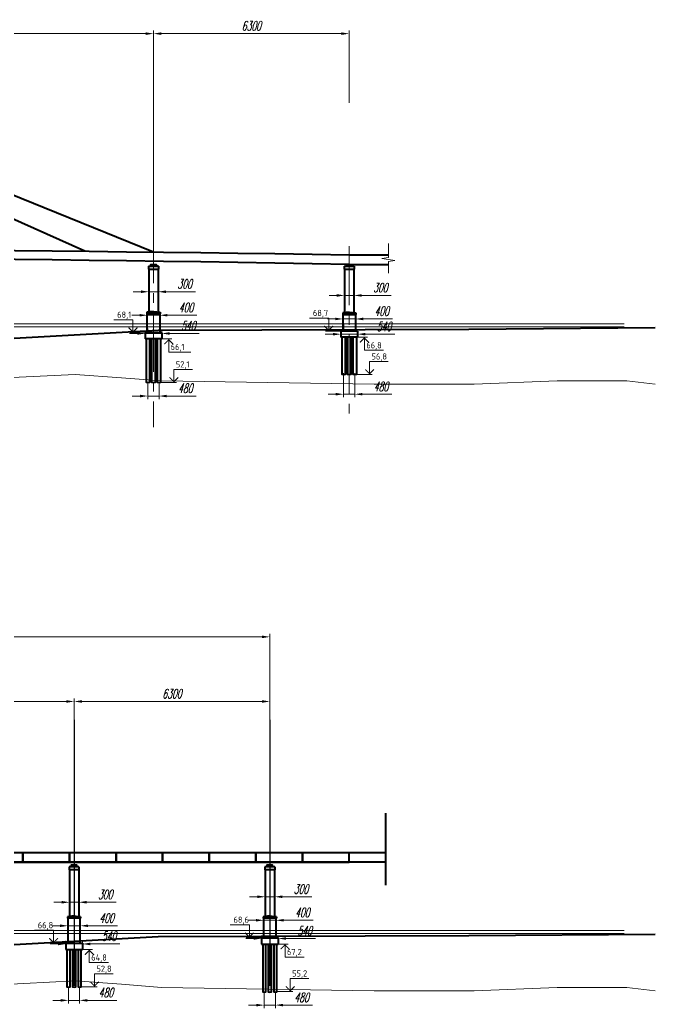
# Model space of a CAD drawing. Header units: millimetres. Extents: x 82 to 1107, y 39 to 638.
# Drawn here: x 759.4 to 964, y 60.3 to 378.7 of the extents above; entities that cross this region are included whole.
import ezdxf

# ---------------------------------------------------------------- set-up
doc = ezdxf.new("R2010")
doc.units = ezdxf.units.MM
doc.linetypes.add('CENTER2', pattern=[28.575, 19.05, -3.175, 3.175, -3.175])
for name, color, linetype, lineweight in [('2', 7, 'Continuous', 15), ('axis', 40, 'CENTER2', 20), ('dim', 4, 'Continuous', 25), ('elevation', 250, 'Continuous', 40)]:
    doc.layers.add(name, color=color, linetype=linetype, lineweight=lineweight)
doc.layers.add('const', color=251, linetype='Continuous', lineweight=0, plot=False)
doc.layers.add('water level', color=7, linetype='Continuous', lineweight=9, true_color=0x2099df)
doc.styles.add('GOST-2.304_Type-B', font='')
doc.styles.add('text-razm', font='simplex.shx', dxfattribs={"width": 0.6, "oblique": 15})
doc.styles.get('GOST-2.304_Type-B').set_extended_font_data('GOST Common')
doc.dimstyles.new('razm-001', dxfattribs={"dimtxt": 3, "dimasz": 2.5, "dimexe": 1, "dimexo": 0, "dimgap": 1, "dimtad": 1, "dimdec": 0, "dimlfac": 100, "dimzin": 1, "dimtxsty": 'text-razm', "dimcen": 2.5, "dimclrd": 256, "dimclre": 256, "dimclrt": 7, "dimaunit": 1, "dimadec": 0, "dimazin": 2, "dimtfac": 1, "dimtdec": 0, "dimtmove": 0, "dimatfit": 3, "dimfxl": 1, "dimlwd": 20, "dimlwe": 20, "dimarcsym": 0})

# ---------------------------------------------------------------- blocks, each defined once
blk = doc.blocks.new('*D85')
at = {"layer": 'Defpoints', "color": 0, "transparency": 16777216}
for p in [(776.94, 159.11), (776.94, 134.37), (839.94, 134.37)]:
    blk.add_point(p, dxfattribs=at)
at = {"layer": 'dim', "lineweight": 20, "transparency": 16777216}
for p, q in [((776.94, 134.37), (776.94, 160.11)), ((839.94, 134.37), (839.94, 160.11)), ((837.44, 159.11), (779.44, 159.11))]:
    blk.add_line(p, q, dxfattribs=at)
at = {"layer": 'dim', "transparency": 16777216}
for points in [[(779.44, 159.53), (779.44, 158.69), (776.94, 159.11)], [(837.44, 159.53), (837.44, 158.69), (839.94, 159.11)]]:
    blk.add_solid(points, dxfattribs=at)
at = {"layer": 'dim', "color": 7, "transparency": 16777216, "insert": (808.44, 161.61), "char_height": 3, "attachment_point": 5, "style": 'text-razm'}
blk.add_mtext('6300', dxfattribs=at)
blk = doc.blocks.new('*D86')
at = {"layer": 'Defpoints', "color": 0, "transparency": 16777216}
for p in [(776.94, 159.11), (713.94, 117.95), (776.94, 120.27)]:
    blk.add_point(p, dxfattribs=at)
at = {"layer": 'dim', "lineweight": 20, "transparency": 16777216}
for p, q in [((713.94, 117.95), (713.94, 160.11)), ((776.94, 120.27), (776.94, 160.11)), ((716.44, 159.11), (774.44, 159.11))]:
    blk.add_line(p, q, dxfattribs=at)
at = {"layer": 'dim', "transparency": 16777216}
for points in [[(716.44, 159.53), (716.44, 158.69), (713.94, 159.11)], [(774.44, 159.53), (774.44, 158.69), (776.94, 159.11)]]:
    blk.add_solid(points, dxfattribs=at)
at = {"layer": 'dim', "color": 7, "transparency": 16777216, "insert": (745.44, 161.61), "char_height": 3, "attachment_point": 5, "style": 'text-razm'}
blk.add_mtext('6300', dxfattribs=at)
blk = doc.blocks.new('*D99')
at = {"layer": 'Defpoints', "color": 0, "transparency": 16777216}
for p in [(839.94, 179.92), (126.03, 110.38), (839.94, 110.38)]:
    blk.add_point(p, dxfattribs=at)
at = {"layer": 'dim', "lineweight": 20, "transparency": 16777216}
for p, q in [((126.03, 110.38), (126.03, 180.92)), ((128.53, 179.92), (837.44, 179.92)), ((839.94, 110.38), (839.94, 180.92))]:
    blk.add_line(p, q, dxfattribs=at)
at = {"layer": 'dim', "transparency": 16777216}
for points in [[(128.53, 180.34), (128.53, 179.51), (126.03, 179.92)], [(837.44, 180.34), (837.44, 179.51), (839.94, 179.92)]]:
    blk.add_solid(points, dxfattribs=at)
at = {"layer": 'dim', "color": 7, "transparency": 16777216, "insert": (482.98, 182.42), "char_height": 3, "attachment_point": 5, "style": 'text-razm'}
blk.add_mtext('71390', dxfattribs=at)
blk = doc.blocks.new('*D108')
at = {"layer": 'Defpoints', "color": 0, "transparency": 16777216}
for p in [(775.44, 93.87), (778.44, 94.44), (778.44, 93.87)]:
    blk.add_point(p, dxfattribs=at)
at = {"layer": 'dim', "lineweight": 20, "transparency": 16777216}
for p, q in [((772.94, 94.44), (770.44, 94.44)), ((775.44, 93.87), (775.44, 95.44)), ((775.44, 94.44), (778.44, 94.44)), ((778.44, 93.87), (778.44, 95.44)), ((780.94, 94.44), (790.48, 94.44))]:
    blk.add_line(p, q, dxfattribs=at)
at = {"layer": 'dim', "transparency": 16777216}
for points in [[(772.94, 94.85), (772.94, 94.02), (775.44, 94.44)], [(780.94, 94.85), (780.94, 94.02), (778.44, 94.44)]]:
    blk.add_solid(points, dxfattribs=at)
at = {"layer": 'dim', "color": 7, "transparency": 16777216, "insert": (786.96, 96.94), "char_height": 3, "attachment_point": 5, "style": 'text-razm'}
blk.add_mtext('300', dxfattribs=at)
blk = doc.blocks.new('*D109')
at = {"layer": 'Defpoints', "color": 0, "transparency": 16777216}
for p in [(774.94, 87.08), (778.94, 86.94), (778.94, 86.86)]:
    blk.add_point(p, dxfattribs=at)
at = {"layer": 'dim', "lineweight": 20, "transparency": 16777216}
for p, q in [((772.44, 86.86), (769.94, 86.86)), ((774.94, 87.08), (774.94, 85.86)), ((774.94, 86.86), (778.94, 86.86)), ((778.94, 86.94), (778.94, 85.86)), ((781.44, 86.86), (790.86, 86.86))]:
    blk.add_line(p, q, dxfattribs=at)
at = {"layer": 'dim', "transparency": 16777216}
for points in [[(772.44, 87.28), (772.44, 86.45), (774.94, 86.86)], [(781.44, 87.28), (781.44, 86.45), (778.94, 86.86)]]:
    blk.add_solid(points, dxfattribs=at)
at = {"layer": 'dim', "color": 7, "transparency": 16777216, "insert": (787.4, 89.36), "char_height": 3, "attachment_point": 5, "style": 'text-razm'}
blk.add_mtext('400', dxfattribs=at)
blk = doc.blocks.new('*D110')
at = {"layer": 'Defpoints', "color": 0, "transparency": 16777216}
for p in [(779.64, 81), (779.64, 80.22), (774.24, 79.22)]:
    blk.add_point(p, dxfattribs=at)
at = {"layer": 'dim', "lineweight": 20, "transparency": 16777216}
for p, q in [((771.74, 81), (769.24, 81)), ((774.24, 79.22), (774.24, 82)), ((774.24, 81), (779.64, 81)), ((779.64, 80.22), (779.64, 82)), ((782.14, 81), (791.68, 81))]:
    blk.add_line(p, q, dxfattribs=at)
at = {"layer": 'dim', "transparency": 16777216}
for points in [[(771.74, 81.42), (771.74, 80.58), (774.24, 81)], [(782.14, 81.42), (782.14, 80.58), (779.64, 81)]]:
    blk.add_solid(points, dxfattribs=at)
at = {"layer": 'dim', "color": 7, "transparency": 16777216, "insert": (788.16, 83.5), "char_height": 3, "attachment_point": 5, "style": 'text-razm'}
blk.add_mtext('540', dxfattribs=at)
blk = doc.blocks.new('*D111')
at = {"layer": 'Defpoints', "color": 0, "transparency": 16777216}
for p in [(775.11, 67.13), (778.71, 67.13), (778.71, 62.84)]:
    blk.add_point(p, dxfattribs=at)
at = {"layer": 'dim', "lineweight": 20, "transparency": 16777216}
for p, q in [((775.11, 67.13), (775.11, 61.84)), ((778.71, 67.13), (778.71, 61.84)), ((772.61, 62.84), (770.11, 62.84)), ((775.11, 62.84), (778.71, 62.84)), ((781.21, 62.84), (790.64, 62.84))]:
    blk.add_line(p, q, dxfattribs=at)
at = {"layer": 'dim', "transparency": 16777216}
for points in [[(772.61, 63.25), (772.61, 62.42), (775.11, 62.84)], [(781.21, 63.25), (781.21, 62.42), (778.71, 62.84)]]:
    blk.add_solid(points, dxfattribs=at)
at = {"layer": 'dim', "color": 7, "transparency": 16777216, "insert": (787.17, 65.34), "char_height": 3, "attachment_point": 5, "style": 'text-razm'}
blk.add_mtext('480', dxfattribs=at)
blk = doc.blocks.new('*D112')
at = {"layer": 'Defpoints', "color": 0, "transparency": 16777216}
for p in [(838.44, 95.64), (841.44, 96.2), (841.44, 95.64)]:
    blk.add_point(p, dxfattribs=at)
at = {"layer": 'dim', "lineweight": 20, "transparency": 16777216}
for p, q in [((835.94, 96.2), (833.44, 96.2)), ((838.44, 95.64), (838.44, 97.2)), ((838.44, 96.2), (841.44, 96.2)), ((841.44, 95.64), (841.44, 97.2)), ((843.94, 96.2), (853.48, 96.2))]:
    blk.add_line(p, q, dxfattribs=at)
at = {"layer": 'dim', "transparency": 16777216}
for points in [[(835.94, 96.62), (835.94, 95.79), (838.44, 96.2)], [(843.94, 96.62), (843.94, 95.79), (841.44, 96.2)]]:
    blk.add_solid(points, dxfattribs=at)
at = {"layer": 'dim', "color": 7, "transparency": 16777216, "insert": (849.96, 98.7), "char_height": 3, "attachment_point": 5, "style": 'text-razm'}
blk.add_mtext('300', dxfattribs=at)
blk = doc.blocks.new('*D113')
at = {"layer": 'Defpoints', "color": 0, "transparency": 16777216}
for p in [(837.94, 88.85), (841.94, 88.71), (841.94, 88.63)]:
    blk.add_point(p, dxfattribs=at)
at = {"layer": 'dim', "lineweight": 20, "transparency": 16777216}
for p, q in [((835.44, 88.63), (832.94, 88.63)), ((837.94, 88.85), (837.94, 87.63)), ((837.94, 88.63), (841.94, 88.63)), ((841.94, 88.71), (841.94, 87.63)), ((844.44, 88.63), (853.86, 88.63))]:
    blk.add_line(p, q, dxfattribs=at)
at = {"layer": 'dim', "transparency": 16777216}
for points in [[(835.44, 89.05), (835.44, 88.21), (837.94, 88.63)], [(844.44, 89.05), (844.44, 88.21), (841.94, 88.63)]]:
    blk.add_solid(points, dxfattribs=at)
at = {"layer": 'dim', "color": 7, "transparency": 16777216, "insert": (850.4, 91.13), "char_height": 3, "attachment_point": 5, "style": 'text-razm'}
blk.add_mtext('400', dxfattribs=at)
blk = doc.blocks.new('*D114')
at = {"layer": 'Defpoints', "color": 0, "transparency": 16777216}
for p in [(837.24, 80.98), (842.64, 82.76), (842.64, 81.98)]:
    blk.add_point(p, dxfattribs=at)
at = {"layer": 'dim', "lineweight": 20, "transparency": 16777216}
for p, q in [((837.24, 80.98), (837.24, 83.76)), ((842.64, 81.98), (842.64, 83.76)), ((834.74, 82.76), (832.24, 82.76)), ((837.24, 82.76), (842.64, 82.76)), ((845.14, 82.76), (854.68, 82.76))]:
    blk.add_line(p, q, dxfattribs=at)
at = {"layer": 'dim', "transparency": 16777216}
for points in [[(834.74, 83.18), (834.74, 82.35), (837.24, 82.76)], [(845.14, 83.18), (845.14, 82.35), (842.64, 82.76)]]:
    blk.add_solid(points, dxfattribs=at)
at = {"layer": 'dim', "color": 7, "transparency": 16777216, "insert": (851.16, 85.26), "char_height": 3, "attachment_point": 5, "style": 'text-razm'}
blk.add_mtext('540', dxfattribs=at)
blk = doc.blocks.new('*D115')
at = {"layer": 'Defpoints', "color": 0, "transparency": 16777216}
for p in [(838.11, 65.6), (841.71, 65.6), (841.71, 61.3)]:
    blk.add_point(p, dxfattribs=at)
at = {"layer": 'dim', "lineweight": 20, "transparency": 16777216}
for p, q in [((838.11, 65.6), (838.11, 60.3)), ((841.71, 65.6), (841.71, 60.3)), ((835.61, 61.3), (833.11, 61.3)), ((838.11, 61.3), (841.71, 61.3)), ((844.21, 61.3), (853.64, 61.3))]:
    blk.add_line(p, q, dxfattribs=at)
at = {"layer": 'dim', "transparency": 16777216}
for points in [[(835.61, 61.72), (835.61, 60.89), (838.11, 61.3)], [(844.21, 61.72), (844.21, 60.89), (841.71, 61.3)]]:
    blk.add_solid(points, dxfattribs=at)
at = {"layer": 'dim', "color": 7, "transparency": 16777216, "insert": (850.17, 63.8), "char_height": 3, "attachment_point": 5, "style": 'text-razm'}
blk.add_mtext('480', dxfattribs=at)
blk = doc.blocks.new('*D12')
at = {"layer": 'Defpoints', "color": 0, "transparency": 16777216}
for p in [(800.99, 290.52), (803.99, 291.08), (803.99, 290.52)]:
    blk.add_point(p, dxfattribs=at)
at = {"layer": 'dim', "lineweight": 20, "transparency": 16777216}
for p, q in [((798.49, 291.08), (795.99, 291.08)), ((800.99, 290.52), (800.99, 292.08)), ((800.99, 291.08), (803.99, 291.08)), ((803.99, 290.52), (803.99, 292.08)), ((806.49, 291.08), (816.03, 291.08))]:
    blk.add_line(p, q, dxfattribs=at)
at = {"layer": 'dim', "transparency": 16777216}
for points in [[(798.49, 291.5), (798.49, 290.66), (800.99, 291.08)], [(806.49, 291.5), (806.49, 290.66), (803.99, 291.08)]]:
    blk.add_solid(points, dxfattribs=at)
at = {"layer": 'dim', "color": 7, "transparency": 16777216, "insert": (812.51, 293.58), "char_height": 3, "attachment_point": 5, "style": 'text-razm'}
blk.add_mtext('300', dxfattribs=at)
blk = doc.blocks.new('*D13')
at = {"layer": 'Defpoints', "color": 0, "transparency": 16777216}
for p in [(800.49, 283.72), (804.49, 283.58), (804.49, 283.51)]:
    blk.add_point(p, dxfattribs=at)
at = {"layer": 'dim', "lineweight": 20, "transparency": 16777216}
for p, q in [((797.99, 283.51), (795.49, 283.51)), ((800.49, 283.72), (800.49, 282.51)), ((800.49, 283.51), (804.49, 283.51)), ((804.49, 283.58), (804.49, 282.51)), ((806.99, 283.51), (816.41, 283.51))]:
    blk.add_line(p, q, dxfattribs=at)
at = {"layer": 'dim', "transparency": 16777216}
for points in [[(797.99, 283.92), (797.99, 283.09), (800.49, 283.51)], [(806.99, 283.92), (806.99, 283.09), (804.49, 283.51)]]:
    blk.add_solid(points, dxfattribs=at)
at = {"layer": 'dim', "color": 7, "transparency": 16777216, "insert": (812.95, 286.01), "char_height": 3, "attachment_point": 5, "style": 'text-razm'}
blk.add_mtext('400', dxfattribs=at)
blk = doc.blocks.new('*D14')
at = {"layer": 'Defpoints', "color": 0, "transparency": 16777216}
for p in [(805.19, 277.64), (799.79, 275.86), (805.19, 276.86)]:
    blk.add_point(p, dxfattribs=at)
at = {"layer": 'dim', "lineweight": 20, "transparency": 16777216}
for p, q in [((797.29, 277.64), (794.79, 277.64)), ((799.79, 275.86), (799.79, 278.64)), ((799.79, 277.64), (805.19, 277.64)), ((805.19, 276.86), (805.19, 278.64)), ((807.69, 277.64), (817.23, 277.64))]:
    blk.add_line(p, q, dxfattribs=at)
at = {"layer": 'dim', "transparency": 16777216}
for points in [[(797.29, 278.06), (797.29, 277.22), (799.79, 277.64)], [(807.69, 278.06), (807.69, 277.22), (805.19, 277.64)]]:
    blk.add_solid(points, dxfattribs=at)
at = {"layer": 'dim', "color": 7, "transparency": 16777216, "insert": (813.71, 280.14), "char_height": 3, "attachment_point": 5, "style": 'text-razm'}
blk.add_mtext('540', dxfattribs=at)
blk = doc.blocks.new('*D15')
at = {"layer": 'Defpoints', "color": 0, "transparency": 16777216}
for p in [(800.66, 261.77), (804.26, 261.77), (804.26, 257.48)]:
    blk.add_point(p, dxfattribs=at)
at = {"layer": 'dim', "lineweight": 20, "transparency": 16777216}
for p, q in [((800.66, 261.77), (800.66, 256.48)), ((804.26, 261.77), (804.26, 256.48)), ((798.16, 257.48), (795.66, 257.48)), ((800.66, 257.48), (804.26, 257.48)), ((806.76, 257.48), (816.19, 257.48))]:
    blk.add_line(p, q, dxfattribs=at)
at = {"layer": 'dim', "transparency": 16777216}
for points in [[(798.16, 257.9), (798.16, 257.06), (800.66, 257.48)], [(806.76, 257.9), (806.76, 257.06), (804.26, 257.48)]]:
    blk.add_solid(points, dxfattribs=at)
at = {"layer": 'dim', "color": 7, "transparency": 16777216, "insert": (812.73, 259.98), "char_height": 3, "attachment_point": 5, "style": 'text-razm'}
blk.add_mtext('480', dxfattribs=at)
blk = doc.blocks.new('*D22')
at = {"layer": 'Defpoints', "color": 0, "transparency": 16777216}
for p in [(802.49, 374.21), (650.98, 304.81), (802.49, 302.83)]:
    blk.add_point(p, dxfattribs=at)
at = {"layer": 'dim', "lineweight": 20, "transparency": 16777216}
for p, q in [((650.98, 304.81), (650.98, 375.21)), ((653.48, 374.21), (799.99, 374.21)), ((802.49, 302.83), (802.49, 375.21))]:
    blk.add_line(p, q, dxfattribs=at)
at = {"layer": 'dim', "transparency": 16777216}
for points in [[(653.48, 374.62), (653.48, 373.79), (650.98, 374.21)], [(799.99, 374.62), (799.99, 373.79), (802.49, 374.21)]]:
    blk.add_solid(points, dxfattribs=at)
at = {"layer": 'dim', "color": 7, "transparency": 16777216, "insert": (726.73, 376.71), "char_height": 3, "attachment_point": 5, "style": 'text-razm'}
blk.add_mtext('15150', dxfattribs=at)
blk = doc.blocks.new('*D61')
at = {"layer": 'Defpoints', "color": 0, "transparency": 16777216}
for p in [(865.49, 374.21), (802.49, 351.96), (865.49, 351.96)]:
    blk.add_point(p, dxfattribs=at)
at = {"layer": 'dim', "lineweight": 20, "transparency": 16777216}
for p, q in [((802.49, 351.96), (802.49, 375.21)), ((804.99, 374.21), (862.99, 374.21)), ((865.49, 351.96), (865.49, 375.21))]:
    blk.add_line(p, q, dxfattribs=at)
at = {"layer": 'dim', "transparency": 16777216}
for points in [[(804.99, 374.62), (804.99, 373.79), (802.49, 374.21)], [(862.99, 374.62), (862.99, 373.79), (865.49, 374.21)]]:
    blk.add_solid(points, dxfattribs=at)
at = {"layer": 'dim', "color": 7, "transparency": 16777216, "insert": (833.99, 376.71), "char_height": 3, "attachment_point": 5, "style": 'text-razm'}
blk.add_mtext('6300', dxfattribs=at)
blk = doc.blocks.new('*D62')
at = {"layer": 'Defpoints', "color": 0, "transparency": 16777216}
for p in [(866.99, 289.89), (863.99, 289.33), (866.99, 289.33)]:
    blk.add_point(p, dxfattribs=at)
at = {"layer": 'dim', "lineweight": 20, "transparency": 16777216}
for p, q in [((861.49, 289.89), (858.99, 289.89)), ((863.99, 289.33), (863.99, 290.89)), ((863.99, 289.89), (866.99, 289.89)), ((866.99, 289.33), (866.99, 290.89)), ((869.49, 289.89), (879.03, 289.89))]:
    blk.add_line(p, q, dxfattribs=at)
at = {"layer": 'dim', "transparency": 16777216}
for points in [[(861.49, 290.3), (861.49, 289.47), (863.99, 289.89)], [(869.49, 290.3), (869.49, 289.47), (866.99, 289.89)]]:
    blk.add_solid(points, dxfattribs=at)
at = {"layer": 'dim', "color": 7, "transparency": 16777216, "insert": (875.51, 292.39), "char_height": 3, "attachment_point": 5, "style": 'text-razm'}
blk.add_mtext('300', dxfattribs=at)
blk = doc.blocks.new('*D63')
at = {"layer": 'Defpoints', "color": 0, "transparency": 16777216}
for p in [(863.49, 282.53), (867.49, 282.39), (867.49, 282.31)]:
    blk.add_point(p, dxfattribs=at)
at = {"layer": 'dim', "lineweight": 20, "transparency": 16777216}
for p, q in [((860.99, 282.31), (858.49, 282.31)), ((863.49, 282.53), (863.49, 281.31)), ((863.49, 282.31), (867.49, 282.31)), ((867.49, 282.39), (867.49, 281.31)), ((869.99, 282.31), (879.41, 282.31))]:
    blk.add_line(p, q, dxfattribs=at)
at = {"layer": 'dim', "transparency": 16777216}
for points in [[(860.99, 282.73), (860.99, 281.9), (863.49, 282.31)], [(869.99, 282.73), (869.99, 281.9), (867.49, 282.31)]]:
    blk.add_solid(points, dxfattribs=at)
at = {"layer": 'dim', "color": 7, "transparency": 16777216, "insert": (875.95, 284.81), "char_height": 3, "attachment_point": 5, "style": 'text-razm'}
blk.add_mtext('400', dxfattribs=at)
blk = doc.blocks.new('*D64')
at = {"layer": 'Defpoints', "color": 0, "transparency": 16777216}
for p in [(868.18, 277.41), (868.18, 277.41), (862.78, 276.41)]:
    blk.add_point(p, dxfattribs=at)
at = {"layer": 'dim', "lineweight": 20, "transparency": 16777216}
for p, q in [((860.28, 277.41), (857.78, 277.41)), ((862.78, 276.41), (862.78, 278.41)), ((862.78, 277.41), (868.18, 277.41)), ((868.18, 277.41), (868.18, 278.41)), ((870.68, 277.41), (880.22, 277.41))]:
    blk.add_line(p, q, dxfattribs=at)
at = {"layer": 'dim', "transparency": 16777216}
for points in [[(860.28, 277.83), (860.28, 276.99), (862.78, 277.41)], [(870.68, 277.83), (870.68, 276.99), (868.18, 277.41)]]:
    blk.add_solid(points, dxfattribs=at)
at = {"layer": 'dim', "color": 7, "transparency": 16777216, "insert": (876.7, 279.91), "char_height": 3, "attachment_point": 5, "style": 'text-razm'}
blk.add_mtext('540', dxfattribs=at)
blk = doc.blocks.new('*D65')
at = {"layer": 'Defpoints', "color": 0, "transparency": 16777216}
for p in [(863.66, 264.83), (867.26, 264.83), (867.26, 258.07)]:
    blk.add_point(p, dxfattribs=at)
at = {"layer": 'dim', "lineweight": 20, "transparency": 16777216}
for p, q in [((863.66, 264.83), (863.66, 257.07)), ((867.26, 264.83), (867.26, 257.07)), ((861.16, 258.07), (858.66, 258.07)), ((863.66, 258.07), (867.26, 258.07)), ((869.76, 258.07), (879.18, 258.07))]:
    blk.add_line(p, q, dxfattribs=at)
at = {"layer": 'dim', "transparency": 16777216}
for points in [[(861.16, 258.49), (861.16, 257.66), (863.66, 258.07)], [(869.76, 258.49), (869.76, 257.66), (867.26, 258.07)]]:
    blk.add_solid(points, dxfattribs=at)
at = {"layer": 'dim', "color": 7, "transparency": 16777216, "insert": (875.72, 260.57), "char_height": 3, "attachment_point": 5, "style": 'text-razm'}
blk.add_mtext('480', dxfattribs=at)

msp = doc.modelspace()

# ---------------------------------------------------------------- linework, layer by layer
at = {"layer": '2', "linetype": 'Continuous'}
for p, q in [((795.889, 282.061), (789.747, 282.061)), ((795.889, 277.861), (795.889, 282.061)), ((858.889, 282.617), (852.747, 282.617)), ((858.883, 278.412), (858.883, 282.612)), ((799.881, 277.861), (794.839, 277.861)), ((862.875, 278.412), (857.833, 278.412)), ((805.188, 275.859), (808.426, 275.859)), ((807.376, 275.859), (807.376, 271.659)), ((868.181, 276.41), (871.419, 276.41)), ((870.369, 276.41), (870.369, 272.21)), ((814.53, 271.659), (807.376, 271.659)), ((876.512, 272.21), (870.369, 272.21)), ((872.048, 264.409), (872.048, 268.609)), ((872.048, 268.609), (878.016, 268.609)), ((809.055, 261.858), (809.055, 266.058)), ((809.055, 266.058), (815.022, 266.058)), ((867.781, 264.409), (872.899, 264.409)), ((804.788, 261.858), (809.906, 261.858)), ((833.338, 87.184), (827.195, 87.184)), ((833.338, 82.984), (833.338, 87.184)), ((770.338, 85.418), (764.195, 85.418)), ((770.338, 81.218), (770.338, 85.418)), ((837.33, 82.984), (832.288, 82.984)), ((774.33, 81.218), (769.288, 81.218)), ((842.636, 80.982), (845.875, 80.982)), ((844.825, 80.982), (844.825, 76.782)), ((779.636, 79.216), (782.875, 79.216)), ((781.825, 79.216), (781.825, 75.016)), ((844.825, 76.782), (850.967, 76.782)), ((781.825, 75.016), (787.967, 75.016)), ((783.503, 67.216), (783.503, 71.416)), ((783.503, 71.416), (789.471, 71.416)), ((779.236, 67.216), (784.354, 67.216)), ((846.503, 65.682), (846.503, 69.882)), ((846.503, 69.882), (852.471, 69.882)), ((842.236, 65.682), (847.354, 65.682))]:
    msp.add_line(p, q, dxfattribs=at)
at = {"layer": '2'}
for p, q in [((714.081, 261.263), (777.229, 264.47)), ((777.229, 264.47), (792.214, 263.401)), ((792.214, 263.401), (805.058, 262.332)), ((805.058, 262.332), (873.558, 261.263)), ((873.558, 261.263), (905.667, 261.263)), ((905.667, 261.263), (932.425, 262.332)), ((932.425, 262.332), (954.902, 262.332)), ((954.902, 262.332), (963.985, 261.263)), ((714.081, 65.914), (777.229, 69.121)), ((777.229, 69.121), (792.214, 68.052)), ((792.214, 68.052), (805.058, 66.983)), ((805.058, 66.983), (873.558, 65.914)), ((905.667, 65.914), (932.425, 66.983)), ((932.425, 66.983), (954.902, 66.983)), ((954.902, 66.983), (963.985, 65.914)), ((873.558, 65.914), (905.667, 65.914))]:
    msp.add_line(p, q, dxfattribs=at)
at = {"layer": '2', "color": 30}
msp.add_lwpolyline([(878.098, 306.58), (878.098, 302.146), (876.019, 301.814), (878.098, 301.481), (880.177, 301.148), (878.098, 300.816), (878.098, 297.038)], dxfattribs=at)
at = {"layer": '2', "linetype": 'Continuous'}
for points in [[(860.283, 280.059, 0.35, 0.35, 0), (858.883, 278.659, 0.35, 0.35, 0), (857.483, 280.059, 0.35, 0.35, 0)], [(797.289, 279.508, 0.35, 0.35, 0), (795.889, 278.108, 0.35, 0.35, 0), (794.489, 279.508, 0.35, 0.35, 0)], [(805.976, 274.211, 0.35, 0.35, 0), (807.376, 275.611, 0.35, 0.35, 0), (808.776, 274.211, 0.35, 0.35, 0)], [(868.969, 274.762, 0.35, 0.35, 0), (870.369, 276.162, 0.35, 0.35, 0), (871.769, 274.762, 0.35, 0.35, 0)], [(870.648, 266.057, 0.35, 0.35, 0), (872.048, 264.657, 0.35, 0.35, 0), (873.448, 266.057, 0.35, 0.35, 0)], [(807.655, 263.506, 0.35, 0.35, 0), (809.055, 262.106, 0.35, 0.35, 0), (810.455, 263.506, 0.35, 0.35, 0)], [(771.738, 82.866, 0.35, 0.35, 0), (770.338, 81.466, 0.35, 0.35, 0), (768.938, 82.866, 0.35, 0.35, 0)], [(834.738, 84.631, 0.35, 0.35, 0), (833.338, 83.231, 0.35, 0.35, 0), (831.938, 84.631, 0.35, 0.35, 0)], [(843.425, 79.334, 0.35, 0.35, 0), (844.825, 80.734, 0.35, 0.35, 0), (846.225, 79.334, 0.35, 0.35, 0)], [(780.425, 77.569, 0.35, 0.35, 0), (781.825, 78.969, 0.35, 0.35, 0), (783.225, 77.569, 0.35, 0.35, 0)], [(782.103, 68.863, 0.35, 0.35, 0), (783.503, 67.463, 0.35, 0.35, 0), (784.903, 68.863, 0.35, 0.35, 0)], [(845.103, 67.33, 0.35, 0.35, 0), (846.503, 65.93, 0.35, 0.35, 0), (847.903, 67.33, 0.35, 0.35, 0)]]:
    msp.add_lwpolyline(points, format="xyseb", dxfattribs=at)
at = {"layer": 'axis'}
for p, q in [((802.488, 312.874), (802.488, 247.487)), ((865.488, 305.807), (865.488, 250.747))]:
    msp.add_line(p, q, dxfattribs=at)
at = {"layer": 'const'}
for p, q in [((153.985, 279.731), (953.985, 279.731)), ((153.985, 84.382), (953.985, 84.382))]:
    msp.add_line(p, q, dxfattribs=at)
at = {"layer": 'dim'}
for p, q in [((776.936, 153.213), (776.936, 67.552)), ((839.936, 153.213), (839.936, 67.552))]:
    msp.add_line(p, q, dxfattribs=at)
at = {"layer": 'elevation'}
for p, q in [((802.488, 303.815), (652.453, 364.54)), ((780.407, 304.103), (652.535, 361.546)), ((878.098, 302.9), (865.488, 302.9)), ((800.888, 299.295), (802.488, 299.495)), ((800.888, 299.295), (804.088, 299.295)), ((800.888, 299.295), (800.888, 298.295)), ((804.088, 299.295), (802.488, 299.495)), ((804.088, 299.295), (804.088, 298.295)), ((863.888, 299.295), (865.488, 299.495)), ((863.888, 299.295), (867.088, 299.295)), ((863.888, 299.295), (863.888, 298.295)), ((865.488, 299.9), (878.098, 299.9)), ((867.088, 299.295), (865.488, 299.495)), ((867.088, 299.295), (867.088, 298.295)), ((800.888, 298.295), (804.088, 298.295)), ((800.988, 298.295), (800.988, 284.533)), ((803.988, 298.295), (803.988, 284.533)), ((863.888, 298.295), (867.088, 298.295)), ((863.988, 298.295), (863.988, 284.37)), ((866.988, 298.295), (866.988, 284.37)), ((802.488, 284.707), (800.388, 284.463)), ((800.388, 284.463), (804.588, 284.463)), ((800.388, 284.463), (800.388, 283.963)), ((800.388, 283.963), (804.588, 283.963)), ((800.488, 277.859), (800.488, 283.963)), ((802.488, 284.707), (804.588, 284.463)), ((804.488, 283.963), (804.488, 277.859)), ((804.588, 284.463), (804.588, 283.963)), ((865.488, 284.544), (863.388, 284.3)), ((863.388, 284.3), (867.588, 284.3)), ((863.388, 284.3), (863.388, 283.8)), ((863.388, 283.8), (867.588, 283.8)), ((863.488, 278.41), (863.488, 283.8)), ((865.488, 284.544), (867.588, 284.3)), ((867.488, 283.8), (867.488, 278.41)), ((867.588, 284.3), (867.588, 283.8)), ((863.488, 280.666), (863.488, 278.41)), ((805.188, 277.859), (799.788, 277.859)), ((799.788, 277.859), (799.788, 275.859)), ((800.488, 279.201), (800.488, 278.701)), ((804.488, 279.201), (804.488, 277.859)), ((805.188, 277.859), (805.188, 275.859)), ((868.181, 278.41), (862.781, 278.41)), ((862.781, 278.41), (862.781, 276.41)), ((868.181, 278.41), (868.181, 276.41)), ((805.188, 275.859), (799.788, 275.859)), ((868.181, 276.41), (862.781, 276.41)), ((776.936, 110.382), (725.737, 110.382)), ((877.137, 110.382), (776.936, 110.382)), ((776.936, 107.382), (726.792, 107.382)), ((775.301, 105.862), (776.901, 106.062)), ((778.501, 105.862), (775.301, 105.862)), ((775.301, 105.862), (775.301, 104.862)), ((778.501, 105.862), (776.901, 106.062)), ((877.137, 107.382), (776.936, 107.382)), ((778.501, 105.862), (778.501, 104.862)), ((838.301, 105.862), (839.901, 106.062)), ((841.501, 105.862), (838.301, 105.862)), ((838.301, 105.862), (838.301, 104.862)), ((841.501, 105.862), (839.901, 106.062)), ((841.501, 105.862), (841.501, 104.862)), ((778.501, 104.862), (775.301, 104.862)), ((775.436, 104.862), (775.436, 89.852)), ((778.436, 104.862), (778.436, 89.852)), ((841.501, 104.862), (838.301, 104.862)), ((838.436, 104.862), (838.436, 89.852)), ((841.436, 104.862), (841.436, 89.852)), ((776.936, 90.027), (774.836, 89.782)), ((779.036, 89.782), (774.836, 89.782)), ((774.836, 89.782), (774.836, 89.282)), ((779.036, 89.282), (774.836, 89.282)), ((774.936, 89.282), (774.936, 81.216)), ((776.936, 90.027), (779.036, 89.782)), ((778.936, 81.216), (778.936, 89.282)), ((779.036, 89.782), (779.036, 89.282)), ((839.936, 90.027), (837.836, 89.782)), ((842.036, 89.782), (837.836, 89.782)), ((837.836, 89.782), (837.836, 89.282)), ((842.036, 89.282), (837.836, 89.282)), ((837.936, 89.282), (837.936, 82.982)), ((839.936, 90.027), (842.036, 89.782)), ((841.936, 82.982), (841.936, 89.282)), ((842.036, 89.782), (842.036, 89.282)), ((837.236, 82.982), (842.636, 82.982)), ((837.236, 82.982), (837.236, 80.982)), ((842.636, 82.982), (842.636, 80.982)), ((774.236, 81.216), (779.636, 81.216)), ((774.236, 81.216), (774.236, 79.216)), ((779.636, 81.216), (779.636, 79.216)), ((837.236, 80.982), (842.636, 80.982)), ((774.236, 79.216), (779.636, 79.216))]:
    msp.add_line(p, q, dxfattribs=at)
at = {"layer": 'elevation', "color": 7}
for p, q in [((713.977, 273.731), (803.985, 278.731)), ((803.985, 278.731), (903.985, 279.031)), ((903.985, 279.031), (963.985, 279.531)), ((713.977, 78.382), (803.985, 83.382)), ((803.985, 83.382), (903.985, 83.682)), ((903.985, 83.682), (963.985, 84.182))]:
    msp.add_line(p, q, dxfattribs=at)
at = {"layer": 'elevation', "color": 30}
msp.add_line((877.137, 123.094), (877.137, 99.925), dxfattribs=at)
at = {"layer": 'elevation'}
for points in [[(801.586, 299.382), (801.586, 299.815), (803.389, 299.815), (803.389, 299.382)], [(864.586, 299.382), (864.586, 299.815), (866.389, 299.815), (866.389, 299.382)], [(801.188, 275.859), (801.188, 261.858), (800.712, 261.774), (800.188, 261.858), (800.188, 275.859)], [(802.988, 275.859), (802.988, 261.858), (802.512, 261.774), (801.988, 261.858), (801.988, 275.859)], [(804.788, 275.859), (804.788, 261.858), (804.312, 261.774), (803.788, 261.858), (803.788, 275.859)], [(864.181, 276.41), (864.181, 264.409), (863.705, 264.325), (863.181, 264.409), (863.181, 276.41)], [(865.981, 276.41), (865.981, 264.409), (865.505, 264.325), (864.981, 264.409), (864.981, 276.41)], [(867.781, 276.41), (867.781, 264.409), (867.305, 264.325), (866.781, 264.409), (866.781, 276.41)], [(777.802, 105.949), (777.802, 106.382), (776, 106.382), (776, 105.949)], [(840.802, 105.949), (840.802, 106.382), (839, 106.382), (839, 105.949)], [(837.636, 80.982), (837.636, 65.532), (838.112, 65.448), (838.636, 65.532), (838.636, 80.982)], [(839.436, 80.982), (839.436, 65.532), (839.912, 65.448), (840.436, 65.532), (840.436, 80.982)], [(841.236, 80.982), (841.236, 65.532), (841.712, 65.448), (842.236, 65.532), (842.236, 80.982)], [(774.636, 79.216), (774.636, 67.216), (775.112, 67.132), (775.636, 67.216), (775.636, 79.216)], [(776.436, 79.216), (776.436, 67.216), (776.912, 67.132), (777.436, 67.216), (777.436, 79.216)], [(778.236, 79.216), (778.236, 67.216), (778.712, 67.132), (779.236, 67.216), (779.236, 79.216)]]:
    msp.add_lwpolyline(points, dxfattribs=at)
for points in [[(760.436, 110.382), (745.436, 110.382), (745.436, 107.382), (760.436, 107.382)], [(775.436, 110.382), (760.436, 110.382), (760.436, 107.382), (775.436, 107.382)], [(790.436, 110.382), (775.436, 110.382), (775.436, 107.382), (790.436, 107.382)], [(805.436, 110.382), (790.436, 110.382), (790.436, 107.382), (805.436, 107.382)], [(820.436, 110.382), (805.436, 110.382), (805.436, 107.382), (820.436, 107.382)], [(835.436, 110.382), (820.436, 110.382), (820.436, 107.382), (835.436, 107.382)], [(850.436, 110.382), (835.436, 110.382), (835.436, 107.382), (850.436, 107.382)], [(865.436, 110.382), (850.436, 110.382), (850.436, 107.382), (865.436, 107.382)]]:
    msp.add_lwpolyline(points, close=True, dxfattribs=at)
for centre, radius, start, end in [((482.982, -25393.271), 25699.018, 89.1471749, 90.8528251), ((482.982, -21743.962), 22047.18, 89.005902, 90.994098)]:
    msp.add_arc(centre, radius, start, end, dxfattribs=at)
at = {"layer": 'water level'}
for p, q in [((153.985, 280.731), (953.985, 280.731)), ((153.985, 85.382), (953.985, 85.382))]:
    msp.add_line(p, q, dxfattribs=at)

# ---------------------------------------------------------------- texts
at = {"layer": '2', "linetype": 'Continuous', "style": 'GOST-2.304_Type-B'}
for s, p in [('68,1', (790.797, 282.691)), ('68,7', (853.797, 283.247)), ('66,1', (808.006, 272.289)), ('66,8', (870.999, 272.84)), ('56,8', (872.678, 269.239)), ('52,1', (809.685, 266.688)), ('68,6', (828.245, 87.814)), ('66,8', (765.245, 86.048)), ('64,8', (782.455, 75.646)), ('67,2', (845.455, 77.412)), ('52,8', (784.133, 72.046)), ('55,2', (847.133, 70.512))]:
    msp.add_text(s, height=2, dxfattribs=at).set_placement(p)

# ---------------------------------------------------------------- dimensions: what is measured, and where the dimension line sits
at = {"layer": 'dim'}
for base, p1, p2, picture, middle in [((802.488, 374.208), (650.982, 304.808), (802.488, 302.833), '*D22', (726.735, 376.708)), ((865.488, 374.208), (802.488, 351.96), (865.488, 351.96), '*D61', (833.988, 376.708)), ((803.988, 291.079), (800.988, 290.517), (803.988, 290.517), '*D12', (812.508, 293.579)), ((866.988, 289.887), (863.988, 289.325), (866.988, 289.325), '*D62', (875.508, 292.387)), ((804.488, 283.506), (800.488, 283.722), (804.488, 283.584), '*D13', (812.95, 286.006)), ((867.488, 282.314), (863.488, 282.531), (867.488, 282.392), '*D63', (875.95, 284.814)), ((805.188, 277.641), (799.788, 275.859), (805.188, 276.859), '*D14', (813.708, 280.141)), ((868.181, 277.41), (862.781, 276.41), (868.181, 277.41), '*D64', (876.701, 279.91)), ((839.936, 179.923), (126.028, 110.382), (839.936, 110.382), '*D99', (482.982, 182.423)), ((776.936, 159.109), (713.936, 117.951), (776.936, 120.267), '*D86', (745.436, 161.609)), ((776.936, 159.109), (839.936, 134.374), (776.936, 134.374), '*D85', (808.436, 161.609)), ((778.436, 94.436), (775.436, 93.874), (778.436, 93.874), '*D108', (786.956, 96.936)), ((841.436, 96.202), (838.436, 95.64), (841.436, 95.64), '*D112', (849.956, 98.702)), ((841.936, 88.629), (837.936, 88.845), (841.936, 88.707), '*D113', (850.399, 91.129)), ((778.936, 86.863), (774.936, 87.08), (778.936, 86.942), '*D109', (787.399, 89.363)), ((842.636, 82.764), (837.236, 80.982), (842.636, 81.982), '*D114', (851.156, 85.264)), ((779.636, 80.999), (774.236, 79.216), (779.636, 80.216), '*D110', (788.156, 83.499))]:
    dim = msp.add_linear_dim(base=base, p1=p1, p2=p2, dimstyle='razm-001', override={"dimrnd": 5}, dxfattribs=at)
    dim.commit()
    dim.dimension.update_dxf_attribs({"geometry": picture, "text_midpoint": middle})
for base, p1, p2, picture, middle in [((867.256, 258.072), (863.656, 264.825), (867.256, 264.825), '*D65', (875.719, 260.572)), ((804.263, 257.48), (800.663, 261.774), (804.263, 261.774), '*D15', (812.726, 259.98)), ((778.712, 62.837), (775.112, 67.132), (778.712, 67.132), '*D111', (787.175, 65.337)), ((841.712, 61.304), (838.112, 65.598), (841.712, 65.598), '*D115', (850.175, 63.804))]:
    dim = msp.add_linear_dim(base=base, p1=p1, p2=p2, text='480', dimstyle='razm-001', override={"dimrnd": 5}, dxfattribs=at)
    dim.commit()
    dim.dimension.update_dxf_attribs({"geometry": picture, "text_midpoint": middle})

doc.saveas('drawing.dxf')
